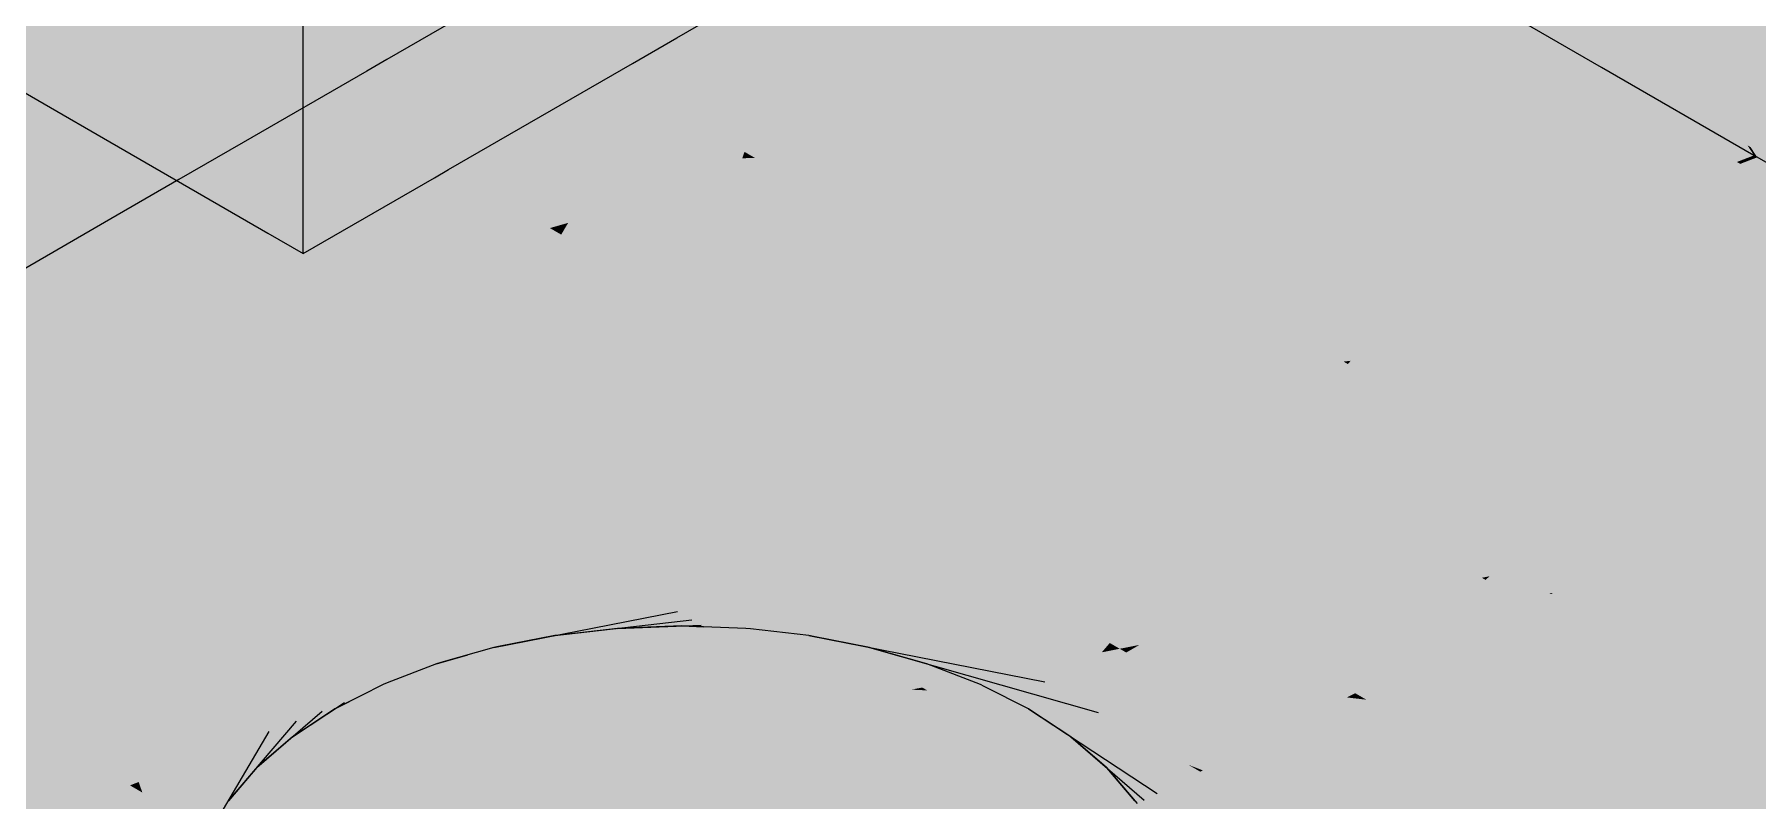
# Model space of a CAD drawing. Extents: x 0 to 297, y 0 to 210.
# Drawn here: x 202.97 to 212.63, y 151.21 to 155.5 of the extents above; entities that cross this region are included whole.
import ezdxf

# ---------------------------------------------------------------- set-up
doc = ezdxf.new("R2010")
doc.units = 0
doc.layers.add('SOMBRA', color=8, linetype='CONTINUOUS')
doc.layers.add('VISIBLE', color=7, linetype='CONTINUOUS')

msp = doc.modelspace()

# ---------------------------------------------------------------- linework, layer by layer
at = {"layer": 'SOMBRA', "color": 253}
for points in [[(203.7823, 161.4018), (203.4013, 154.4694), (202.8888, 154.1735)], [(203.7823, 161.4018), (202.8888, 154.1735), (202.8888, 155.935)], [(203.7823, 161.041), (203.4013, 154.4694), (203.7721, 161.2155)], [(203.7823, 161.041), (203.7823, 154.6894), (203.4013, 154.4694)], [(203.7823, 161.041), (204.1428, 154.8976), (203.7823, 154.6894)], [(204.8358, 155.2976), (204.1428, 154.8976), (203.8023, 160.7001)], [(204.9471, 157.2499), (204.8358, 155.2976), (203.8925, 160.2284)], [(204.9471, 157.2499), (204.9471, 155.3619), (204.8358, 155.2976)], [(204.9471, 157.2499), (205.5022, 155.6824), (204.9471, 155.3619)]]:
    msp.add_solid(points, dxfattribs=at)
at = {"layer": 'SOMBRA', "color": 252}
for points in [[(208.8198, 159.8062), (206.574, 155.4847), (207.0694, 155.7707)], [(208.8198, 159.8062), (206.574, 155.8129), (206.574, 155.4847)], [(206.574, 156.7808), (205.2148, 154.7), (205.294, 154.7457)], [(206.574, 156.7808), (205.2148, 155.7988), (205.2148, 154.7)], [(206.574, 155.8129), (206.574, 156.7808), (205.294, 154.7457)], [(203.36, 156.6674), (202.1677, 156.141), (203.36, 155.4526)], [(204.2806, 156.1359), (203.36, 156.6674), (203.36, 155.4526)], [(207.1721, 155.482), (206.1636, 156.0643), (206.5648, 156.2959)], [(207.1721, 155.482), (206.5648, 156.2959), (207.1632, 156.2732)], [(207.1721, 155.482), (207.1632, 156.2732), (207.398, 156.1376)], [(209.2198, 155.0858), (207.398, 156.1376), (207.4411, 156.2627)], [(209.2198, 155.0858), (207.4411, 156.2627), (208.7293, 156.2139)], [(209.2198, 155.0858), (208.7293, 156.2139), (209.5907, 155.7166)], [(203.36, 155.4526), (202.1677, 156.141), (202.1677, 155.6098)], [(204.2806, 156.1359), (203.36, 155.4526), (204.2806, 154.9211)], [(204.2806, 156.1359), (204.2806, 154.9211), (204.4792, 154.8065)], [(204.2806, 156.1359), (204.4792, 154.8065), (204.4792, 156.0212)], [(209.1052, 154.8908), (207.1721, 155.482), (207.398, 156.1376)], [(209.1052, 154.8908), (207.398, 156.1376), (209.2198, 155.0858)], [(211.4658, 154.9802), (209.5907, 155.7166), (209.858, 156.1712)], [(211.4658, 154.9802), (209.858, 156.1712), (210.5084, 156.1466)], [(211.8169, 155.3912), (210.5084, 156.1466), (212.401, 156.075)], [(211.4658, 154.9802), (210.5084, 156.1466), (211.8169, 155.3912)], [(205.2148, 155.7988), (204.4792, 156.0212), (204.4792, 154.8065)], [(206.9526, 154.845), (205.5022, 155.6824), (206.1636, 156.0643)], [(206.9526, 154.845), (206.1636, 156.0643), (207.1721, 155.482)], [(214.1558, 155.082), (211.8169, 155.3912), (212.401, 156.075)], [(214.1558, 155.082), (212.401, 156.075), (212.6833, 156.0643)], [(205.2148, 155.7988), (204.4792, 154.2753), (205.2148, 154.7)], [(205.2148, 155.7988), (204.4792, 154.8065), (204.4792, 154.2753)], [(206.574, 155.8129), (205.294, 154.7457), (206.3247, 155.3408)], [(206.574, 155.8129), (206.3247, 155.3408), (206.574, 155.4847)], [(211.7238, 155.373), (210.8543, 155.875), (210.8825, 155.8229)], [(210.8543, 155.875), (211.7238, 155.373), (211.6325, 155.6183)], [(211.7238, 155.373), (210.8825, 155.8229), (211.756, 155.3186)], [(212.3964, 155.3187), (211.5654, 155.7985), (211.6325, 155.6183)], [(211.5654, 155.7985), (212.3964, 155.3187), (212.3385, 155.5767)], [(209.5297, 154.9069), (209.2198, 155.0858), (209.5907, 155.7166)], [(209.5297, 154.9069), (209.5907, 155.7166), (210.9032, 154.9589)], [(211.4658, 154.9802), (210.9032, 154.9589), (209.5907, 155.7166)], [(213.1161, 155.3227), (212.3067, 155.79), (212.3571, 155.5656)], [(212.3067, 155.79), (213.1161, 155.3227), (213.0961, 155.5803)], [(203.36, 155.4526), (202.1677, 155.6098), (203.36, 154.9214)], [(206.9402, 154.8089), (204.9471, 155.3619), (205.5022, 155.6824)], [(206.9402, 154.8089), (205.5022, 155.6824), (206.9526, 154.845)], [(211.7238, 155.373), (212.4794, 155.1151), (211.6325, 155.6183)], [(212.3964, 155.3187), (211.6325, 155.6183), (212.4794, 155.1151)], [(212.3964, 155.3187), (212.3571, 155.5656), (212.3385, 155.5767)], [(212.3964, 155.3187), (212.4149, 155.308), (212.3571, 155.5656)], [(212.4149, 155.308), (213.1774, 155.0747), (212.3571, 155.5656)], [(213.1161, 155.3227), (212.3571, 155.5656), (213.1774, 155.0747)], [(204.2806, 154.9211), (203.36, 155.4526), (203.36, 154.9214)], [(207.0104, 154.8116), (206.9526, 154.845), (207.1721, 155.482)], [(207.0104, 154.8116), (207.1721, 155.482), (208.252, 154.8586)], [(209.1052, 154.8908), (208.252, 154.8586), (207.1721, 155.482)], [(204.9334, 155.2412), (204.8358, 155.2976), (204.9471, 155.3619)], [(206.9402, 154.8089), (204.9334, 155.2412), (204.9471, 155.3619)], [(211.4658, 154.9802), (211.8169, 155.3912), (212.4633, 155.0179)], [(212.5746, 154.8818), (211.7238, 155.373), (211.756, 155.3186)], [(211.7238, 155.373), (212.5746, 154.8818), (212.4794, 155.1151)], [(212.5746, 154.8818), (211.756, 155.3186), (212.6108, 154.8251)], [(214.1558, 155.082), (212.4633, 155.0179), (211.8169, 155.3912)], [(212.4149, 155.308), (212.3964, 155.3187), (212.4794, 155.1151)], [(204.8755, 154.7308), (204.1428, 154.8976), (204.8358, 155.2976)], [(204.8755, 154.7308), (204.8358, 155.2976), (204.9334, 155.2412)], [(204.8755, 154.7308), (204.9334, 155.2412), (205.7596, 154.7642)], [(206.9402, 154.8089), (205.7596, 154.7642), (204.9334, 155.2412)], [(212.4149, 155.308), (212.4794, 155.1151), (212.4981, 155.104)], [(213.237, 154.8334), (212.4149, 155.308), (212.4981, 155.104)], [(212.4149, 155.308), (213.237, 154.8334), (213.1774, 155.0747)], [(209.1052, 154.8908), (209.2198, 155.0858), (209.5297, 154.9069)], [(212.4633, 155.0179), (214.1558, 155.082), (213.741, 154.7236)], [(212.5746, 154.8818), (212.4981, 155.104), (212.4794, 155.1151)], [(212.5746, 154.8818), (212.5931, 154.8711), (212.4981, 155.104)], [(212.5931, 154.8711), (213.3383, 154.6049), (212.4981, 155.104)], [(213.237, 154.8334), (212.4981, 155.104), (213.3383, 154.6049)], [(210.7845, 154.1825), (209.5297, 154.9069), (210.9032, 154.9589)], [(210.7845, 154.1825), (210.9032, 154.9589), (211.2678, 154.7483)], [(211.2678, 154.7483), (210.9032, 154.9589), (211.4658, 154.9802)], [(211.2678, 154.7483), (211.4658, 154.9802), (212.4633, 155.0179)], [(211.2678, 154.7483), (212.4633, 155.0179), (213.3571, 154.5019)], [(212.4633, 155.0179), (213.741, 154.7236), (213.3571, 154.5019)], [(204.2806, 154.9211), (203.36, 154.9214), (204.2806, 154.3899)], [(203.7823, 154.6894), (204.1428, 154.8976), (204.459, 154.715)], [(204.8755, 154.7308), (204.459, 154.715), (204.1428, 154.8976)], [(204.2806, 154.9211), (204.2806, 154.3899), (204.4792, 154.2753)], [(204.2806, 154.9211), (204.4792, 154.2753), (204.4792, 154.8065)], [(206.9402, 154.8089), (206.9526, 154.845), (207.0104, 154.8116)], [(208.5395, 153.9288), (207.0104, 154.8116), (208.252, 154.8586)], [(208.8748, 154.499), (208.252, 154.8586), (209.1052, 154.8908)], [(208.5395, 153.9288), (208.252, 154.8586), (208.8748, 154.499)], [(210.3506, 153.6745), (208.8748, 154.499), (209.1052, 154.8908)], [(210.3506, 153.6745), (209.1052, 154.8908), (209.5297, 154.9069)], [(210.3506, 153.6745), (209.5297, 154.9069), (210.7845, 154.1825)], [(212.5931, 154.8711), (212.5746, 154.8818), (212.6108, 154.8251)], [(212.5931, 154.8711), (212.6108, 154.8251), (212.6293, 154.8144)], [(213.4361, 154.3844), (212.5931, 154.8711), (212.6293, 154.8144)], [(212.5931, 154.8711), (213.4361, 154.3844), (213.3383, 154.6049)], [(206.5016, 153.5358), (204.8755, 154.7308), (205.7596, 154.7642)], [(206.7315, 154.2031), (205.7596, 154.7642), (206.9402, 154.8089)], [(206.5016, 153.5358), (205.7596, 154.7642), (206.7315, 154.2031)], [(208.2481, 153.4331), (206.7315, 154.2031), (206.9402, 154.8089)], [(208.2481, 153.4331), (206.9402, 154.8089), (207.0104, 154.8116)], [(208.2481, 153.4331), (207.0104, 154.8116), (208.5395, 153.9288)], [(211.4463, 153.8004), (210.7845, 154.1825), (211.2678, 154.7483)], [(211.2678, 154.7483), (213.3571, 154.5019), (212.5258, 154.022)], [(211.4463, 153.8004), (211.2678, 154.7483), (212.5258, 154.022)], [(213.4361, 154.3844), (212.6293, 154.8144), (213.4765, 154.3252)], [(204.757, 153.6868), (203.4013, 154.4694), (203.7823, 154.6894)], [(204.757, 153.6868), (203.7823, 154.6894), (204.459, 154.715)], [(204.8482, 154.4903), (204.459, 154.715), (204.8755, 154.7308)], [(204.757, 153.6868), (204.459, 154.715), (204.8482, 154.4903)], [(206.5016, 153.5358), (204.8482, 154.4903), (204.8755, 154.7308)], [(204.757, 153.6868), (202.8888, 154.1735), (203.4013, 154.4694)], [(206.3928, 153.22), (204.757, 153.6868), (204.8482, 154.4903)], [(206.3928, 153.22), (204.8482, 154.4903), (206.5016, 153.5358)], [(209.2072, 153.5432), (208.5395, 153.9288), (208.8748, 154.499)], [(210.3506, 153.6745), (210.3107, 153.67), (208.8748, 154.499)], [(209.2072, 153.5432), (208.8748, 154.499), (210.3107, 153.67)], [(213.4334, 154.4578), (212.5258, 154.022), (213.3571, 154.5019)], [(213.4334, 154.4578), (212.6669, 153.9406), (212.5258, 154.022)], [(204.757, 153.6868), (202.9313, 153.7986), (202.8888, 154.1735)], [(206.9397, 153.2828), (206.5016, 153.5358), (206.7315, 154.2031)], [(208.2481, 153.4331), (208.0955, 153.4156), (206.7315, 154.2031)], [(206.9397, 153.2828), (206.7315, 154.2031), (208.0955, 153.4156)], [(210.3506, 153.6745), (210.7845, 154.1825), (211.4463, 153.8004)], [(211.4463, 153.8004), (212.5258, 154.022), (212.3147, 153.9001)], [(212.6669, 153.9406), (212.3147, 153.9001), (212.5258, 154.022)], [(208.2481, 153.4331), (208.5395, 153.9288), (209.2072, 153.5432)], [(211.4463, 153.8004), (212.3147, 153.9001), (211.7941, 153.5995)], [(212.6669, 153.9406), (211.7941, 153.5995), (212.3147, 153.9001)], [(212.6669, 153.9406), (212.1814, 153.376), (211.7941, 153.5995)], [(212.6669, 153.9406), (212.7676, 153.8825), (212.1814, 153.376)], [(212.7676, 153.8825), (213.0899, 152.8514), (212.1814, 153.376)], [(202.9313, 153.7986), (203.0407, 152.8351), (202.8006, 152.8075)], [(204.757, 153.6868), (204.3414, 152.9844), (202.9313, 153.7986)], [(202.9313, 153.7986), (204.3414, 152.9844), (203.0407, 152.8351)], [(210.3348, 153.656), (210.3506, 153.6745), (211.4463, 153.8004)], [(210.3348, 153.656), (211.4463, 153.8004), (211.7941, 153.5995)], [(204.757, 153.6868), (204.6817, 153.0235), (204.3414, 152.9844)], [(204.757, 153.6868), (205.7026, 153.1408), (204.6817, 153.0235)], [(206.3928, 153.22), (205.7026, 153.1408), (204.757, 153.6868)], [(209.8979, 153.1445), (209.2072, 153.5432), (210.3107, 153.67)], [(209.8979, 153.1445), (210.3107, 153.67), (210.3348, 153.656)], [(210.3348, 153.656), (210.3107, 153.67), (210.3506, 153.6745)], [(209.8979, 153.1445), (210.3348, 153.656), (211.1134, 153.2065)], [(210.3348, 153.656), (211.7941, 153.5995), (211.1134, 153.2065)], [(212.1814, 153.376), (211.1134, 153.2065), (211.7941, 153.5995)], [(206.3928, 153.22), (206.5016, 153.5358), (206.9397, 153.2828)], [(209.4577, 152.6291), (208.2481, 153.4331), (209.2072, 153.5432)], [(209.4577, 152.6291), (209.2072, 153.5432), (209.8979, 153.1445)], [(207.8505, 152.7569), (206.9397, 153.2828), (208.0955, 153.4156)], [(207.8505, 152.7569), (208.0955, 153.4156), (208.2017, 153.3543)], [(208.2017, 153.3543), (208.0955, 153.4156), (208.2481, 153.4331)], [(209.4577, 152.6291), (208.2017, 153.3543), (208.2481, 153.4331)], [(207.4747, 152.1177), (206.3928, 153.22), (206.9397, 153.2828)], [(207.4747, 152.1177), (206.9397, 153.2828), (207.8505, 152.7569)], [(209, 152.0933), (207.8505, 152.7569), (208.2017, 153.3543)], [(209, 152.0933), (208.2017, 153.3543), (209.4577, 152.6291)], [(212.1814, 153.376), (211.636, 152.9048), (211.1134, 153.2065)], [(212.1814, 153.376), (212.0735, 152.6522), (211.636, 152.9048)], [(212.1814, 153.376), (213.0899, 152.8514), (212.0735, 152.6522)], [(206.2555, 152.8216), (205.7026, 153.1408), (206.3928, 153.22)], [(207.4747, 152.1177), (206.2555, 152.8216), (206.3928, 153.22)], [(209.8979, 153.1445), (211.1134, 153.2065), (210.4519, 152.8246)], [(211.636, 152.9048), (210.4519, 152.8246), (211.1134, 153.2065)], [(204.6817, 153.0235), (205.7026, 153.1408), (206.2555, 152.8216)], [(209.4577, 152.6291), (209.8979, 153.1445), (210.4519, 152.8246)], [(204.6817, 153.0235), (204.6566, 152.8025), (204.3414, 152.9844)], [(204.6817, 153.0235), (205.9847, 152.0357), (204.6566, 152.8025)], [(204.6817, 153.0235), (206.2555, 152.8216), (205.9847, 152.0357)], [(203.0407, 152.8351), (204.3414, 152.9844), (204.6566, 152.8025)], [(211.636, 152.9048), (211.0858, 152.4587), (210.4519, 152.8246)], [(211.636, 152.9048), (211.1297, 152.4673), (211.0858, 152.4587)], [(211.636, 152.9048), (212.0735, 152.6522), (211.1297, 152.4673)], [(201.4097, 152.6477), (202.8006, 152.8075), (203.0609, 152.6572)], [(203.0407, 152.8351), (203.0609, 152.6572), (202.8006, 152.8075)], [(203.0407, 152.8351), (204.6566, 152.8025), (204.5645, 151.9918)], [(203.0407, 152.8351), (204.1816, 152.0102), (203.0609, 152.6572)], [(203.0407, 152.8351), (204.5645, 151.9918), (204.1816, 152.0102)], [(204.6566, 152.8025), (205.9467, 151.9253), (204.5645, 151.9918)], [(204.6566, 152.8025), (205.9847, 152.0357), (205.9467, 151.9253)], [(206.2555, 152.8216), (206.1968, 151.9132), (205.9847, 152.0357)], [(206.2555, 152.8216), (207.3226, 151.8591), (206.1968, 151.9132)], [(206.2555, 152.8216), (207.4747, 152.1177), (207.3226, 151.8591)], [(209.4577, 152.6291), (210.4519, 152.8246), (209.7855, 152.4399)], [(211.0858, 152.4587), (209.7855, 152.4399), (210.4519, 152.8246)], [(213.0899, 152.8514), (212.8376, 152.211), (212.0735, 152.6522)], [(208.9554, 152.0411), (207.4747, 152.1177), (207.8505, 152.7569)], [(208.9554, 152.0411), (207.8505, 152.7569), (209, 152.0933)], [(201.4097, 152.6477), (203.0609, 152.6572), (203.1286, 152.0608)], [(201.4097, 152.6477), (203.1286, 152.0608), (201.831, 152.1233)], [(203.0609, 152.6572), (204.1816, 152.0102), (203.1286, 152.0608)], [(209.0561, 152.0609), (209, 152.0933), (209.4577, 152.6291)], [(209.0561, 152.0609), (209.4577, 152.6291), (209.7855, 152.4399)], [(211.1297, 152.4673), (212.0735, 152.6522), (212.8376, 152.211)], [(209.0561, 152.0609), (209.7855, 152.4399), (209.1665, 152.0825)], [(210.0908, 152.2636), (209.1665, 152.0825), (209.7855, 152.4399)], [(211.0858, 152.4587), (210.0908, 152.2636), (209.7855, 152.4399)], [(211.0858, 152.4587), (210.5723, 151.9856), (210.0908, 152.2636)], [(211.0858, 152.4587), (211.1062, 152.4469), (210.5723, 151.9856)], [(211.1062, 152.4469), (211.1068, 151.677), (210.5723, 151.9856)], [(211.1297, 152.4673), (211.1062, 152.4469), (211.0858, 152.4587)], [(211.1297, 152.4673), (212.2195, 151.8041), (211.1062, 152.4469)], [(211.1062, 152.4469), (212.2195, 151.8041), (211.9638, 151.6358)], [(211.1062, 152.4469), (211.9638, 151.6358), (211.1068, 151.677)], [(211.1297, 152.4673), (212.8376, 152.211), (212.2195, 151.8041)], [(210.0908, 152.2636), (209.0926, 152.0398), (209.1665, 152.0825)], [(210.0908, 152.2636), (209.5951, 151.7497), (209.0926, 152.0398)], [(210.0908, 152.2636), (210.2622, 151.7176), (209.5951, 151.7497)], [(210.0908, 152.2636), (210.5723, 151.9856), (210.2622, 151.7176)], [(203.2576, 150.9245), (201.5863, 152.1351), (201.831, 152.1233)], [(203.2576, 150.9245), (202.0545, 150.7762), (201.5863, 152.1351)], [(205.5743, 152.073), (205.8888, 147.2357), (205.8888, 152.1346)], [(206.2416, 147.2762), (205.9159, 152.1378), (205.8888, 152.1346)], [(206.2416, 147.2762), (205.8888, 152.1346), (205.8888, 147.2357)], [(205.9159, 152.1378), (206.2416, 147.2762), (206.2416, 152.1752)], [(206.6005, 147.2898), (206.2692, 152.1762), (206.2416, 152.1752)], [(206.6005, 147.2898), (206.2416, 152.1752), (206.2416, 147.2762)], [(206.2692, 152.1762), (206.6005, 147.2898), (206.6005, 152.1887)], [(206.9595, 147.2762), (206.6005, 152.1887), (206.6005, 147.2898)], [(206.9595, 147.2762), (206.6281, 152.1877), (206.6005, 152.1887)], [(206.6281, 152.1877), (206.9595, 147.2762), (206.9595, 152.1752)], [(207.3123, 147.2357), (206.9595, 152.1752), (206.9595, 147.2762)], [(207.3123, 147.2357), (206.9866, 152.172), (206.9595, 152.1752)], [(206.9866, 152.172), (207.3123, 147.2357), (207.3123, 152.1346)], [(207.6529, 147.1689), (207.3123, 152.1346), (207.3123, 147.2357)], [(207.6529, 147.1689), (207.3385, 152.1295), (207.3123, 152.1346)], [(207.3385, 152.1295), (207.6529, 147.1689), (207.6529, 152.0679)], [(212.8376, 152.211), (212.5608, 151.607), (212.2195, 151.8041)], [(212.8376, 152.211), (213.1036, 151.5809), (212.5608, 151.607)], [(203.212, 151.326), (201.831, 152.1233), (203.1286, 152.0608)], [(203.2576, 150.9245), (201.831, 152.1233), (203.212, 151.326)], [(204.4704, 151.1621), (203.1286, 152.0608), (204.1816, 152.0102)], [(204.4704, 151.1621), (203.212, 151.326), (203.1286, 152.0608)], [(205.2503, 151.9831), (205.5481, 147.1689), (205.5481, 152.0679)], [(205.8888, 147.2357), (205.5743, 152.073), (205.5481, 152.0679)], [(205.8888, 147.2357), (205.5481, 152.0679), (205.5481, 147.1689)], [(205.9847, 152.0357), (206.1968, 151.9132), (205.9467, 151.9253)], [(207.4747, 152.1177), (207.8877, 151.8319), (207.3226, 151.8591)], [(208.9554, 152.0411), (207.9489, 151.8439), (207.4747, 152.1177)], [(207.4747, 152.1177), (207.9489, 151.8439), (207.8877, 151.8319)], [(207.9755, 147.077), (207.6529, 152.0679), (207.6529, 147.1689)], [(207.9755, 147.077), (207.6777, 152.0608), (207.6529, 152.0679)], [(207.6777, 152.0608), (207.9755, 147.077), (207.9755, 151.976)], [(208.8198, 151.8823), (207.9489, 151.8439), (208.9554, 152.0411)], [(208.8198, 151.8823), (208.9554, 152.0411), (209.0561, 152.0609)], [(208.8198, 151.8823), (209.0561, 152.0609), (209.0926, 152.0398)], [(209.5951, 151.7497), (208.8198, 151.8823), (209.0926, 152.0398)], [(208.9554, 152.0411), (209, 152.0933), (209.0561, 152.0609)], [(209.0561, 152.0609), (209.1665, 152.0825), (209.0926, 152.0398)], [(204.5429, 151.8016), (204.1816, 152.0102), (204.5645, 151.9918)], [(204.4704, 151.1621), (204.1816, 152.0102), (204.5429, 151.8016)], [(205.7716, 151.4172), (204.5429, 151.8016), (204.5645, 151.9918)], [(205.7716, 151.4172), (204.5645, 151.9918), (205.9467, 151.9253)], [(204.9494, 151.8695), (205.2255, 147.077), (205.2255, 151.976)], [(205.5481, 147.1689), (205.2503, 151.9831), (205.2255, 151.976)], [(205.5481, 147.1689), (205.2255, 151.976), (205.2255, 147.077)], [(208.2746, 146.9617), (207.9755, 151.976), (207.9755, 147.077)], [(208.2746, 146.9617), (207.9985, 151.9671), (207.9755, 151.976)], [(207.9985, 151.9671), (208.2746, 146.9617), (208.2746, 151.8606)], [(210.5723, 151.9856), (211.1068, 151.677), (210.2622, 151.7176)], [(204.6768, 151.7342), (204.9264, 146.9617), (204.9264, 151.8606)], [(205.2255, 147.077), (204.9494, 151.8695), (204.9264, 151.8606)], [(205.2255, 147.077), (204.9264, 151.8606), (204.9264, 146.9617)], [(205.7716, 151.4172), (205.9467, 151.9253), (206.1968, 151.9132)], [(205.7716, 151.4172), (206.1968, 151.9132), (206.7305, 151.6051)], [(207.231, 151.7032), (206.1968, 151.9132), (207.3226, 151.8591)], [(207.231, 151.7032), (206.7305, 151.6051), (206.1968, 151.9132)], [(207.231, 151.7032), (207.3226, 151.8591), (207.8877, 151.8319)], [(207.9489, 151.8439), (207.9772, 151.8276), (207.8877, 151.8319)], [(208.8198, 151.8823), (207.9772, 151.8276), (207.9489, 151.8439)], [(208.8198, 151.8823), (208.6674, 151.7944), (207.9772, 151.8276)], [(208.545, 146.8247), (208.2746, 151.8606), (208.2746, 146.9617)], [(208.545, 146.8247), (208.2954, 151.8501), (208.2746, 151.8606)], [(208.2954, 151.8501), (208.545, 146.8247), (208.545, 151.7237)], [(208.7416, 151.7908), (208.6674, 151.7944), (208.8198, 151.8823)], [(209.5951, 151.7497), (208.7416, 151.7908), (208.8198, 151.8823)], [(204.4704, 151.1621), (204.5429, 151.8016), (205.3514, 151.3348)], [(205.7716, 151.4172), (205.3514, 151.3348), (204.5429, 151.8016)], [(207.0611, 151.4142), (207.8877, 151.8319), (207.9772, 151.8276)], [(207.0611, 151.4142), (207.231, 151.7032), (207.8877, 151.8319)], [(207.0611, 151.4142), (207.9772, 151.8276), (208.3511, 151.6117)], [(207.9772, 151.8276), (208.6674, 151.7944), (208.3511, 151.6117)], [(208.5102, 151.5198), (208.3511, 151.6117), (208.6674, 151.7944)], [(208.5102, 151.5198), (208.6674, 151.7944), (208.7416, 151.7908)], [(209.4232, 150.9927), (208.5102, 151.5198), (208.7416, 151.7908)], [(209.4232, 150.9927), (208.7416, 151.7908), (209.5951, 151.7497)], [(209.4232, 150.9927), (209.5951, 151.7497), (210.0172, 151.506)], [(210.0172, 151.506), (209.5951, 151.7497), (210.2622, 151.7176)], [(212.2195, 151.8041), (212.5608, 151.607), (211.9638, 151.6358)], [(204.437, 151.5796), (204.656, 146.8247), (204.656, 151.7237)], [(204.9264, 146.9617), (204.6768, 151.7342), (204.656, 151.7237)], [(204.9264, 146.9617), (204.656, 151.7237), (204.656, 146.8247)], [(207.0611, 151.4142), (206.7305, 151.6051), (207.231, 151.7032)], [(208.7822, 146.6686), (208.545, 151.7237), (208.545, 146.8247)], [(208.7822, 146.6686), (208.5633, 151.7117), (208.545, 151.7237)], [(208.5633, 151.7117), (208.7822, 146.6686), (208.7822, 151.5676)], [(210.9493, 150.9679), (210.0172, 151.506), (210.2622, 151.7176)], [(210.9493, 150.9679), (210.2622, 151.7176), (211.1068, 151.677)], [(210.9493, 150.9679), (211.1068, 151.677), (211.5968, 151.3941)], [(211.5968, 151.3941), (211.1068, 151.677), (211.9638, 151.6358)], [(204.2343, 151.4082), (204.4188, 146.6686), (204.4188, 151.5676)], [(204.656, 146.8247), (204.437, 151.5796), (204.4188, 151.5676)], [(204.656, 146.8247), (204.4188, 151.5676), (204.4188, 146.6686)], [(206.5929, 150.618), (205.7716, 151.4172), (206.7305, 151.6051)], [(206.5929, 150.618), (206.7305, 151.6051), (207.0611, 151.4142)], [(207.0611, 151.4142), (208.3511, 151.6117), (207.5351, 151.1406)], [(207.9712, 150.8888), (207.5351, 151.1406), (208.3511, 151.6117)], [(207.9712, 150.8888), (208.3511, 151.6117), (208.5102, 151.5198)], [(208.9821, 146.4959), (208.7822, 151.5676), (208.7822, 146.6686)], [(208.9821, 146.4959), (208.7976, 151.5543), (208.7822, 151.5676)], [(208.7976, 151.5543), (208.9821, 146.4959), (208.9821, 151.3949)], [(211.8778, 151.2319), (211.5968, 151.3941), (211.9638, 151.6358)], [(211.8778, 151.2319), (211.9638, 151.6358), (212.5608, 151.607)], [(211.8778, 151.2319), (212.5608, 151.607), (212.7704, 151.4861)], [(212.7704, 151.4861), (212.5608, 151.607), (213.1036, 151.5809)], [(208.7695, 150.4279), (207.9712, 150.8888), (208.5102, 151.5198)], [(208.7695, 150.4279), (208.5102, 151.5198), (209.4232, 150.9927)], [(210.9484, 150.9673), (209.4232, 150.9927), (210.0172, 151.506)], [(210.9484, 150.9673), (210.0172, 151.506), (210.9493, 150.9679)], [(212.5704, 150.832), (211.8778, 151.2319), (212.7704, 151.4861)], [(212.5704, 150.832), (212.7704, 151.4861), (213.2805, 151.1915)], [(204.0721, 151.2229), (204.2189, 146.4959), (204.2189, 151.3949)], [(204.4188, 146.6686), (204.2343, 151.4082), (204.2189, 151.3949)], [(204.4188, 146.6686), (204.2189, 151.3949), (204.2189, 146.4959)], [(205.6783, 151.1461), (205.3514, 151.3348), (205.7716, 151.4172)], [(206.5929, 150.618), (205.6783, 151.1461), (205.7716, 151.4172)], [(206.5929, 150.618), (207.0611, 151.4142), (207.5351, 151.1406)], [(209.1412, 146.3096), (208.9821, 151.3949), (208.9821, 146.4959)], [(209.1412, 146.3096), (208.9943, 151.3805), (208.9821, 151.3949)], [(208.9943, 151.3805), (209.1412, 146.3096), (209.1412, 151.2086)], [(210.9497, 150.9677), (210.9493, 150.9679), (211.5968, 151.3941)], [(210.9497, 150.9677), (211.5968, 151.3941), (211.8778, 151.2319)], [(204.4704, 151.1621), (203.7428, 151.0195), (203.212, 151.326)], [(203.2576, 150.9245), (203.212, 151.326), (203.7428, 151.0195)], [(205.3208, 150.1085), (204.4704, 151.1621), (205.3514, 151.3348)], [(205.3208, 150.1085), (205.3514, 151.3348), (205.6783, 151.1461)], [(204.2189, 146.4959), (204.0721, 151.2229), (204.0598, 151.2086)], [(211.8321, 150.4582), (210.9497, 150.9677), (211.8778, 151.2319)], [(211.8321, 150.4582), (211.8778, 151.2319), (212.5704, 150.832)]]:
    msp.add_solid(points, dxfattribs=at)
at = {"layer": 'SOMBRA', "color": 254}
for points in [[(207.6635, 155.4276), (207.6263, 156.0923), (207.0694, 155.7707)], [(207.6635, 155.4276), (208.0314, 155.8584), (207.6263, 156.0923)], [(207.6635, 155.4276), (208.8426, 155.39), (208.0314, 155.8584)], [(208.0314, 155.8584), (208.8426, 155.39), (209.1833, 155.6844)], [(210.8082, 155.774), (211.746, 155.3135), (210.8737, 155.8171)], [(210.8737, 155.8171), (211.756, 155.3186), (210.8825, 155.8229)], [(210.8737, 155.8171), (211.746, 155.3135), (211.756, 155.3186)], [(206.4476, 155.2698), (207.0694, 155.7707), (206.574, 155.4847)], [(206.4476, 155.2698), (207.6635, 155.4276), (207.0694, 155.7707)], [(210.6894, 155.6958), (211.6712, 155.2757), (210.8082, 155.774)], [(210.8082, 155.774), (211.6712, 155.2757), (211.746, 155.3135)], [(203.36, 154.9214), (202.1677, 155.6098), (202.0827, 155.5932)], [(208.8426, 155.39), (209.5553, 155.4696), (209.1833, 155.6844)], [(209.1833, 155.6844), (209.5553, 155.4696), (209.9938, 155.5945)], [(210.5162, 155.5817), (211.5358, 155.2071), (210.6894, 155.6958)], [(210.6894, 155.6958), (211.5358, 155.2071), (211.6712, 155.2757)], [(203.36, 154.9214), (202.0827, 155.5932), (202.3964, 154.6828)], [(209.5553, 155.4696), (210.2824, 155.4278), (209.9938, 155.5945)], [(209.9938, 155.5945), (210.2824, 155.4278), (210.5162, 155.5817)], [(210.2824, 155.4278), (211.3383, 155.1071), (210.5162, 155.5817)], [(210.5162, 155.5817), (211.3383, 155.1071), (211.5358, 155.2071)], [(206.4476, 155.2698), (206.574, 155.4847), (206.3247, 155.3408)], [(206.4476, 155.2698), (207.1716, 154.8518), (207.6635, 155.4276)], [(207.1716, 154.8518), (208.2396, 155.095), (207.6635, 155.4276)], [(207.6635, 155.4276), (208.6298, 155.2061), (208.8426, 155.39)], [(207.6635, 155.4276), (208.2396, 155.095), (208.6298, 155.2061)], [(208.8426, 155.39), (208.9856, 155.3074), (209.5553, 155.4696)], [(208.9856, 155.3074), (209.9765, 155.2265), (209.5553, 155.4696)], [(209.5553, 155.4696), (209.9765, 155.2265), (210.2824, 155.4278)], [(209.9765, 155.2265), (211.0717, 154.9721), (210.2824, 155.4278)], [(210.2824, 155.4278), (211.0717, 154.9721), (211.3383, 155.1071)], [(205.8617, 154.418), (206.3247, 155.3408), (205.294, 154.7457)], [(205.8617, 154.418), (206.4476, 155.2698), (206.3247, 155.3408)], [(208.6298, 155.2061), (208.9856, 155.3074), (208.8426, 155.39)], [(211.6712, 155.2757), (212.5995, 154.8207), (211.746, 155.3135)], [(211.746, 155.3135), (212.6108, 154.8251), (211.756, 155.3186)], [(211.746, 155.3135), (212.5995, 154.8207), (212.6108, 154.8251)], [(205.8617, 154.418), (205.9639, 154.4471), (206.4476, 155.2698)], [(205.9639, 154.4471), (207.1716, 154.8518), (206.4476, 155.2698)], [(208.6298, 155.2061), (209.5791, 154.9648), (208.9856, 155.3074)], [(208.9856, 155.3074), (209.5791, 154.9648), (209.9765, 155.2265)], [(209.5791, 154.9648), (210.7229, 154.7955), (209.9765, 155.2265)], [(209.9765, 155.2265), (210.7229, 154.7955), (211.0717, 154.9721)], [(211.5358, 155.2071), (212.5154, 154.7883), (211.6712, 155.2757)], [(211.6712, 155.2757), (212.5154, 154.7883), (212.5995, 154.8207)], [(208.6298, 155.2061), (208.2396, 155.095), (208.3964, 155.0045)], [(208.6298, 155.2061), (208.3964, 155.0045), (209.0587, 154.6222)], [(208.6298, 155.2061), (209.0587, 154.6222), (209.5791, 154.9648)], [(211.3383, 155.1071), (212.3631, 154.7295), (211.5358, 155.2071)], [(211.5358, 155.2071), (212.3631, 154.7295), (212.5154, 154.7883)], [(207.1716, 154.8518), (207.2422, 154.811), (208.2396, 155.095)], [(207.2422, 154.811), (208.3964, 155.0045), (208.2396, 155.095)], [(211.0717, 154.9721), (212.1408, 154.6438), (211.3383, 155.1071)], [(211.3383, 155.1071), (212.1408, 154.6438), (212.3631, 154.7295)], [(207.2422, 154.811), (207.7999, 154.4891), (208.3964, 155.0045)], [(207.7999, 154.4891), (209.0587, 154.6222), (208.3964, 155.0045)], [(209.0587, 154.6222), (210.2697, 154.5661), (209.5791, 154.9648)], [(209.5791, 154.9648), (210.2697, 154.5661), (210.7229, 154.7955)], [(210.7229, 154.7955), (211.8409, 154.5281), (211.0717, 154.9721)], [(211.0717, 154.9721), (211.8409, 154.5281), (212.1408, 154.6438)], [(203.36, 154.9214), (202.3964, 154.6828), (203.4566, 154.0706)], [(204.2311, 153.9537), (204.2806, 154.3899), (203.36, 154.9214)], [(204.2311, 153.9537), (203.36, 154.9214), (203.4566, 154.0706)], [(205.9639, 154.4471), (207.103, 154.7714), (207.1716, 154.8518)], [(207.103, 154.7714), (207.2422, 154.811), (207.1716, 154.8518)], [(205.2148, 154.7), (205.8617, 154.418), (205.294, 154.7457)], [(207.103, 154.7714), (205.9639, 154.4471), (205.9252, 154.3813)], [(207.103, 154.7714), (205.9252, 154.3813), (206.4909, 154.0547)], [(207.103, 154.7714), (206.4909, 154.0547), (206.9743, 153.7757)], [(207.103, 154.7714), (206.9743, 153.7757), (207.7999, 154.4891)], [(207.103, 154.7714), (207.7999, 154.4891), (207.2422, 154.811)], [(210.2697, 154.5661), (211.4484, 154.3767), (210.7229, 154.7955)], [(210.7229, 154.7955), (211.4484, 154.3767), (211.8409, 154.5281)], [(212.3631, 154.7295), (212.5339, 154.7776), (212.5154, 154.7883)], [(212.3631, 154.7295), (212.3816, 154.7188), (212.5339, 154.7776)], [(212.3816, 154.7188), (213.37, 154.2949), (212.5339, 154.7776)], [(212.5154, 154.7883), (212.618, 154.81), (212.5995, 154.8207)], [(212.5154, 154.7883), (212.5339, 154.7776), (212.618, 154.81)], [(212.5339, 154.7776), (213.4639, 154.3216), (212.618, 154.81)], [(212.5339, 154.7776), (213.37, 154.2949), (213.4639, 154.3216)], [(212.5995, 154.8207), (212.6293, 154.8144), (212.6108, 154.8251)], [(212.5995, 154.8207), (212.618, 154.81), (212.6293, 154.8144)], [(212.618, 154.81), (213.4765, 154.3252), (212.6293, 154.8144)], [(212.618, 154.81), (213.4639, 154.3216), (213.4765, 154.3252)], [(202.789, 153.5431), (203.4566, 154.0706), (202.3964, 154.6828)], [(205.2148, 154.7), (204.4792, 154.2753), (204.7702, 154.1072)], [(205.2148, 154.7), (204.7702, 154.1072), (205.0368, 154.1831)], [(205.2148, 154.7), (205.0368, 154.1831), (205.8617, 154.418)], [(211.8409, 154.5281), (212.1593, 154.6331), (212.1408, 154.6438)], [(212.1408, 154.6438), (212.3816, 154.7188), (212.3631, 154.7295)], [(212.1408, 154.6438), (212.1593, 154.6331), (212.3816, 154.7188)], [(212.1593, 154.6331), (213.1998, 154.2464), (212.3816, 154.7188)], [(212.3816, 154.7188), (213.1998, 154.2464), (213.37, 154.2949)], [(207.7999, 154.4891), (208.3628, 154.1641), (209.0587, 154.6222)], [(208.3628, 154.1641), (209.6763, 154.2656), (209.0587, 154.6222)], [(209.0587, 154.6222), (209.6763, 154.2656), (210.2697, 154.5661)], [(209.6763, 154.2656), (210.9385, 154.18), (210.2697, 154.5661)], [(210.2697, 154.5661), (210.9385, 154.18), (211.4484, 154.3767)], [(211.8409, 154.5281), (211.8594, 154.5174), (212.1593, 154.6331)], [(211.8594, 154.5174), (212.9515, 154.1757), (212.1593, 154.6331)], [(212.1593, 154.6331), (212.9515, 154.1757), (213.1998, 154.2464)], [(205.9639, 154.4471), (205.8617, 154.418), (205.9252, 154.3813)], [(206.9743, 153.7757), (208.3628, 154.1641), (207.7999, 154.4891)], [(211.4484, 154.3767), (211.8594, 154.5174), (211.8409, 154.5281)], [(211.4484, 154.3767), (211.4669, 154.366), (211.8594, 154.5174)], [(211.4669, 154.366), (212.6164, 154.0803), (211.8594, 154.5174)], [(211.8594, 154.5174), (212.6164, 154.0803), (212.9515, 154.1757)], [(204.2311, 153.9537), (204.7702, 154.1072), (204.2806, 154.3899)], [(205.0368, 154.1831), (205.9252, 154.3813), (205.8617, 154.418)], [(205.0368, 154.1831), (205.5122, 153.6788), (205.9252, 154.3813)], [(205.5122, 153.6788), (206.4909, 154.0547), (205.9252, 154.3813)], [(210.9385, 154.18), (211.4669, 154.366), (211.4484, 154.3767)], [(210.9385, 154.18), (210.9571, 154.1693), (211.4669, 154.366)], [(210.9571, 154.1693), (212.1779, 153.9555), (211.4669, 154.366)], [(211.4669, 154.366), (212.1779, 153.9555), (212.6164, 154.0803)], [(208.3628, 154.1641), (208.8828, 153.8638), (209.6763, 154.2656)], [(208.8828, 153.8638), (210.2708, 153.9224), (209.6763, 154.2656)], [(209.6763, 154.2656), (210.2708, 153.9224), (210.9385, 154.18)], [(205.0368, 154.1831), (204.7702, 154.1072), (204.9707, 153.9915)], [(205.0368, 154.1831), (204.9707, 153.9915), (205.5122, 153.6788)], [(206.9743, 153.7757), (207.3997, 153.53), (208.3628, 154.1641)], [(207.3997, 153.53), (208.8828, 153.8638), (208.3628, 154.1641)], [(210.2708, 153.9224), (210.9571, 154.1693), (210.9385, 154.18)], [(210.2708, 153.9224), (210.2893, 153.9117), (210.9571, 154.1693)], [(210.2893, 153.9117), (211.6082, 153.7933), (210.9571, 154.1693)], [(210.9571, 154.1693), (211.6082, 153.7933), (212.1779, 153.9555)], [(212.6164, 154.0803), (213.8009, 153.6853), (212.9515, 154.1757)], [(202.789, 153.5431), (203.4937, 153.7438), (203.4566, 154.0706)], [(204.2311, 153.9537), (203.4566, 154.0706), (203.848, 153.8447)], [(203.4937, 153.7438), (203.848, 153.8447), (203.4566, 154.0706)], [(204.9707, 153.9915), (204.7702, 154.1072), (204.2311, 153.9537)], [(212.1779, 153.9555), (213.4274, 153.6121), (212.6164, 154.0803)], [(212.6164, 154.0803), (213.4274, 153.6121), (213.8009, 153.6853)], [(204.9707, 153.9915), (204.2311, 153.9537), (204.1959, 153.6438)], [(204.9707, 153.9915), (204.1959, 153.6438), (204.7423, 153.3284)], [(205.5122, 153.6788), (204.9707, 153.9915), (204.7423, 153.3284)], [(205.5122, 153.6788), (205.9526, 153.4246), (206.4909, 154.0547)], [(205.9526, 153.4246), (206.9743, 153.7757), (206.4909, 154.0547)], [(204.2311, 153.9537), (203.848, 153.8447), (204.1959, 153.6438)], [(207.3997, 153.53), (207.7846, 153.3078), (208.8828, 153.8638)], [(207.7846, 153.3078), (209.378, 153.5779), (208.8828, 153.8638)], [(208.8828, 153.8638), (209.378, 153.5779), (210.2708, 153.9224)], [(209.378, 153.5779), (210.2893, 153.9117), (210.2708, 153.9224)], [(209.378, 153.5779), (209.3965, 153.5672), (210.2893, 153.9117)], [(209.3965, 153.5672), (210.8622, 153.5809), (210.2893, 153.9117)], [(210.2893, 153.9117), (210.8622, 153.5809), (211.6082, 153.7933)], [(211.6082, 153.7933), (212.9386, 153.5163), (212.1779, 153.9555)], [(212.1779, 153.9555), (212.9386, 153.5163), (213.4274, 153.6121)], [(203.7606, 151.3931), (203.848, 153.8447), (203.4937, 153.7438)], [(203.7606, 151.3931), (204.1959, 153.6438), (203.848, 153.8447)], [(205.9526, 153.4246), (206.3215, 153.2116), (206.9743, 153.7757)], [(206.3215, 153.2116), (207.3997, 153.53), (206.9743, 153.7757)], [(210.8622, 153.5809), (212.3036, 153.3918), (211.6082, 153.7933)], [(211.6082, 153.7933), (212.3036, 153.3918), (212.9386, 153.5163)], [(203.5568, 151.3145), (203.4937, 153.7438), (202.789, 153.5431)], [(203.5568, 151.3145), (203.7606, 151.3931), (203.4937, 153.7438)], [(205.5122, 153.6788), (204.7423, 153.3284), (205.1632, 153.0853)], [(205.9526, 153.4246), (205.5122, 153.6788), (205.1632, 153.0853)], [(203.7606, 151.3931), (203.9487, 151.4656), (204.1959, 153.6438)], [(203.9487, 151.4656), (204.7423, 153.3284), (204.1959, 153.6438)], [(207.7846, 153.3078), (208.1423, 153.1013), (209.378, 153.5779)], [(208.1423, 153.1013), (209.3965, 153.5672), (209.378, 153.5779)], [(209.3965, 153.5672), (209.8648, 153.2969), (210.8622, 153.5809)], [(209.8648, 153.2969), (211.472, 153.2289), (210.8622, 153.5809)], [(210.8622, 153.5809), (211.472, 153.2289), (212.3036, 153.3918)], [(203.5568, 151.3145), (202.789, 153.5431), (202.0898, 153.3441)], [(206.3215, 153.2116), (206.6382, 153.0287), (207.3997, 153.53)], [(206.6382, 153.0287), (207.7846, 153.3078), (207.3997, 153.53)], [(208.1423, 153.1013), (208.1609, 153.0906), (209.3965, 153.5672)], [(208.1609, 153.0906), (209.8648, 153.2969), (209.3965, 153.5672)], [(212.3036, 153.3918), (213.3143, 153.2994), (212.9386, 153.5163)], [(205.9526, 153.4246), (205.1632, 153.0853), (205.4978, 152.8921)], [(206.3215, 153.2116), (205.9526, 153.4246), (205.4978, 152.8921)], [(211.472, 153.2289), (212.8611, 153.0699), (212.3036, 153.3918)], [(212.3036, 153.3918), (212.8611, 153.0699), (213.3143, 153.2994)], [(202.0898, 153.3441), (202.4026, 151.9337), (203.1845, 151.4822)], [(203.5568, 151.3145), (202.0898, 153.3441), (203.1845, 151.4822)], [(203.9487, 151.4656), (204.1238, 151.5332), (204.7423, 153.3284)], [(204.1238, 151.5332), (205.1632, 153.0853), (204.7423, 153.3284)], [(206.6382, 153.0287), (206.9163, 152.8682), (207.7846, 153.3078)], [(206.9163, 152.8682), (208.1423, 153.1013), (207.7846, 153.3078)], [(208.1609, 153.0906), (208.4843, 152.9038), (209.8648, 153.2969)], [(208.4843, 152.9038), (210.3601, 153.0109), (209.8648, 153.2969)], [(209.8648, 153.2969), (210.3601, 153.0109), (211.472, 153.2289)], [(206.3215, 153.2116), (205.4978, 152.8921), (205.7699, 152.735)], [(206.6382, 153.0287), (206.3215, 153.2116), (205.7699, 152.735)], [(210.3601, 153.0109), (212.1264, 152.851), (211.472, 153.2289)], [(211.472, 153.2289), (212.5173, 152.8959), (212.8611, 153.0699)], [(211.472, 153.2289), (212.1264, 152.851), (212.5173, 152.8959)], [(206.9163, 152.8682), (207.1654, 152.7244), (208.1423, 153.1013)], [(207.1654, 152.7244), (208.1609, 153.0906), (208.1423, 153.1013)], [(207.1654, 152.7244), (207.1839, 152.7137), (208.1609, 153.0906)], [(207.1839, 152.7137), (208.4843, 152.9038), (208.1609, 153.0906)], [(204.1238, 151.5332), (204.2879, 151.5965), (205.1632, 153.0853)], [(204.2879, 151.5965), (205.4978, 152.8921), (205.1632, 153.0853)], [(206.6382, 153.0287), (205.7699, 152.735), (205.9949, 152.6052)], [(206.9163, 152.8682), (206.6382, 153.0287), (205.9949, 152.6052)], [(208.4843, 152.9038), (208.8212, 152.7093), (210.3601, 153.0109)], [(208.8212, 152.7093), (210.8842, 152.7083), (210.3601, 153.0109)], [(210.3601, 153.0109), (210.8842, 152.7083), (212.1264, 152.851)], [(212.5173, 152.8959), (213.0556, 152.9577), (212.8611, 153.0699)], [(207.1839, 152.7137), (207.3928, 152.5931), (208.4843, 152.9038)], [(207.3928, 152.5931), (208.8212, 152.7093), (208.4843, 152.9038)], [(212.5173, 152.8959), (213.9084, 152.4653), (213.0556, 152.9577)], [(204.2879, 151.5965), (204.4419, 151.6559), (205.4978, 152.8921)], [(204.4419, 151.6559), (205.7699, 152.735), (205.4978, 152.8921)], [(206.9163, 152.8682), (205.9949, 152.6052), (206.1827, 152.4967)], [(207.1654, 152.7244), (206.9163, 152.8682), (206.1827, 152.4967)], [(210.8842, 152.7083), (212.2677, 152.7695), (212.1264, 152.851)], [(212.1264, 152.851), (212.2677, 152.7695), (212.5173, 152.8959)], [(212.5173, 152.8959), (212.2677, 152.7695), (212.863, 152.4257)], [(212.5173, 152.8959), (212.863, 152.4257), (213.9084, 152.4653)], [(204.4419, 151.6559), (204.5848, 151.711), (205.7699, 152.735)], [(204.5848, 151.711), (205.9949, 152.6052), (205.7699, 152.735)], [(207.1654, 152.7244), (206.1827, 152.4967), (206.3399, 152.4059)], [(207.1839, 152.7137), (207.1654, 152.7244), (206.3399, 152.4059)], [(207.1839, 152.7137), (206.3399, 152.4059), (206.3585, 152.3952)], [(207.3928, 152.5931), (207.1839, 152.7137), (206.3585, 152.3952)], [(207.3928, 152.5931), (207.6044, 152.4709), (208.8212, 152.7093)], [(207.6044, 152.4709), (209.1649, 152.5109), (208.8212, 152.7093)], [(208.8212, 152.7093), (209.1649, 152.5109), (210.8842, 152.7083)], [(209.1649, 152.5109), (211.4653, 152.3728), (210.8842, 152.7083)], [(210.8842, 152.7083), (211.4858, 152.3736), (212.2677, 152.7695)], [(210.8842, 152.7083), (211.4653, 152.3728), (211.4858, 152.3736)], [(211.4858, 152.3736), (212.863, 152.4257), (212.2677, 152.7695)], [(204.5848, 151.711), (204.7101, 151.7594), (205.9949, 152.6052)], [(204.7101, 151.7594), (206.1827, 152.4967), (205.9949, 152.6052)], [(207.3928, 152.5931), (206.3585, 152.3952), (206.4706, 152.3305)], [(207.6044, 152.4709), (207.3928, 152.5931), (206.4706, 152.3305)], [(207.6044, 152.4709), (207.8056, 152.3548), (209.1649, 152.5109)], [(207.8056, 152.3548), (209.5308, 152.2996), (209.1649, 152.5109)], [(209.1649, 152.5109), (209.5308, 152.2996), (211.4653, 152.3728)], [(204.7101, 151.7594), (204.7784, 151.7857), (206.1827, 152.4967)], [(204.9264, 151.8606), (206.3399, 152.4059), (206.1827, 152.4967)], [(207.6044, 152.4709), (206.4706, 152.3305), (206.5764, 152.2694)], [(207.8056, 152.3548), (207.6044, 152.4709), (206.5764, 152.2694)], [(211.4858, 152.3736), (213.5654, 152.0202), (212.863, 152.4257)], [(205.2255, 151.976), (206.3585, 152.3952), (206.3399, 152.4059)], [(205.2255, 151.976), (205.4021, 152.0263), (206.3585, 152.3952)], [(206.4706, 152.3305), (206.3585, 152.3952), (205.4021, 152.0263)], [(206.5764, 152.2694), (206.4706, 152.3305), (205.5481, 152.0679)], [(207.8056, 152.3548), (206.5764, 152.2694), (206.657, 152.2229)], [(208.0013, 152.2417), (207.8056, 152.3548), (206.657, 152.2229)], [(207.8056, 152.3548), (208.0013, 152.2417), (209.5308, 152.2996)], [(209.5308, 152.2996), (211.4742, 152.3677), (211.4653, 152.3728)], [(209.5308, 152.2996), (210.8064, 152.0296), (211.4742, 152.3677)], [(210.8064, 152.0296), (212.1477, 151.9788), (211.4742, 152.3677)], [(211.4653, 152.3728), (211.4742, 152.3677), (211.4858, 152.3736)], [(211.4858, 152.3736), (211.4742, 152.3677), (212.1477, 151.9788)], [(211.4858, 152.3736), (213.3907, 151.9318), (213.5654, 152.0202)], [(211.4858, 152.3736), (212.1477, 151.9788), (213.3907, 151.9318)], [(206.657, 152.2229), (206.5764, 152.2694), (205.8888, 152.1346)], [(206.709, 152.1928), (206.657, 152.2229), (206.2416, 152.1752)], [(208.0013, 152.2417), (206.657, 152.2229), (206.709, 152.1928)], [(208.1978, 152.1283), (208.0013, 152.2417), (206.709, 152.1928)], [(208.0013, 152.2417), (209.9419, 152.0623), (209.5308, 152.2996)], [(208.0013, 152.2417), (208.1978, 152.1283), (209.9419, 152.0623)], [(209.5308, 152.2996), (209.9419, 152.0623), (210.8064, 152.0296)], [(206.7243, 152.1841), (206.709, 152.1928), (206.6005, 152.1887)], [(208.1978, 152.1283), (206.709, 152.1928), (206.7243, 152.1841)], [(208.404, 152.0093), (208.1978, 152.1283), (206.9595, 152.1752)], [(208.6363, 151.8751), (208.404, 152.0093), (207.3123, 152.1346)], [(208.1978, 152.1283), (210.376, 151.8117), (209.9419, 152.0623)], [(208.1978, 152.1283), (208.404, 152.0093), (210.3295, 151.7881)], [(208.1978, 152.1283), (210.3295, 151.7881), (210.376, 151.8117)], [(208.9345, 151.703), (208.6363, 151.8751), (207.6529, 152.0679)], [(209.9419, 152.0623), (210.376, 151.8117), (210.8064, 152.0296)], [(210.8064, 152.0296), (210.376, 151.8117), (210.4384, 151.7756)], [(210.8064, 152.0296), (210.4384, 151.7756), (212.5934, 151.5281)], [(210.8064, 152.0296), (212.7719, 151.6185), (212.1477, 151.9788)], [(210.8064, 152.0296), (212.5934, 151.5281), (212.7719, 151.6185)], [(203.0865, 151.133), (203.1845, 151.4822), (202.4026, 151.9337)], [(202.8086, 151.0258), (203.0865, 151.133), (202.4026, 151.9337)], [(209.4404, 151.4109), (208.9345, 151.703), (207.9755, 151.976)], [(208.404, 152.0093), (208.6363, 151.8751), (209.9809, 151.6116)], [(208.404, 152.0093), (209.9809, 151.6116), (210.3295, 151.7881)], [(212.1477, 151.9788), (212.7719, 151.6185), (213.3907, 151.9318)], [(209.3737, 151.3042), (209.4404, 151.4109), (208.2746, 151.8606)], [(208.6363, 151.8751), (208.9345, 151.703), (209.7198, 151.4794)], [(208.6363, 151.8751), (209.7198, 151.4794), (209.9809, 151.6116)], [(204.7101, 151.7594), (204.5848, 151.711), (204.4188, 151.5676)], [(204.7784, 151.7857), (204.7101, 151.7594), (204.656, 151.7237)], [(210.3295, 151.7881), (209.9809, 151.6116), (211.1036, 151.3916)], [(210.3295, 151.7881), (210.4384, 151.7756), (210.376, 151.8117)], [(210.3295, 151.7881), (211.1036, 151.3916), (210.4384, 151.7756)], [(210.4384, 151.7756), (211.9833, 151.2192), (212.5934, 151.5281)], [(210.4384, 151.7756), (211.1036, 151.3916), (211.9833, 151.2192)], [(204.4419, 151.6559), (204.2879, 151.5965), (204.0598, 151.2086)], [(204.5848, 151.711), (204.4419, 151.6559), (204.2189, 151.3949)], [(209.2655, 151.2494), (209.3737, 151.3042), (208.545, 151.7237)], [(208.9345, 151.703), (209.5222, 151.3794), (209.7198, 151.4794)], [(208.9345, 151.703), (209.4404, 151.4109), (209.5222, 151.3794)], [(204.2879, 151.5965), (204.1238, 151.5332), (203.9533, 151.0383)], [(204.2879, 151.5965), (203.9533, 151.0383), (203.9581, 151.0356)], [(209.193, 151.2127), (209.2655, 151.2494), (208.7822, 151.5676)], [(209.9809, 151.6116), (209.7198, 151.4794), (211.4975, 150.9732)], [(209.9809, 151.6116), (211.6737, 151.0624), (211.1036, 151.3916)], [(209.9809, 151.6116), (211.4975, 150.9732), (211.6737, 151.0624)], [(211.6737, 151.0624), (213.9206, 150.9553), (212.7719, 151.6185)], [(203.0865, 151.133), (203.3337, 151.2284), (203.1845, 151.4822)], [(203.5568, 151.3145), (203.1845, 151.4822), (203.5078, 151.2955)], [(203.3337, 151.2284), (203.5078, 151.2955), (203.1845, 151.4822)], [(203.9487, 151.4656), (203.7606, 151.3931), (203.7902, 151.1325)], [(203.9487, 151.4656), (203.7902, 151.1325), (203.9034, 151.0671)], [(204.1238, 151.5332), (203.9487, 151.4656), (203.9034, 151.0671)], [(204.1238, 151.5332), (203.9034, 151.0671), (203.9533, 151.0383)], [(209.7198, 151.4794), (209.5222, 151.3794), (211.0985, 150.7712)], [(209.7198, 151.4794), (211.0985, 150.7712), (211.4975, 150.9732)], [(203.7606, 151.3931), (203.5568, 151.3145), (203.5771, 151.2555)], [(203.7606, 151.3931), (203.5771, 151.2555), (203.7902, 151.1325)], [(209.1544, 151.1931), (209.193, 151.2127), (208.9821, 151.3949)], [(209.3737, 151.3042), (209.5077, 151.372), (209.4404, 151.4109)], [(210.7624, 150.601), (209.5077, 151.372), (209.3737, 151.3042)], [(209.4404, 151.4109), (209.5077, 151.372), (209.5222, 151.3794)], [(209.5222, 151.3794), (209.5077, 151.372), (210.8054, 150.6228)], [(210.7624, 150.601), (210.8054, 150.6228), (209.5077, 151.372)], [(209.5222, 151.3794), (210.8054, 150.6228), (211.0985, 150.7712)], [(211.1036, 151.3916), (211.6737, 151.0624), (211.9833, 151.2192)], [(203.9442, 150.1901), (203.5078, 151.2955), (203.3337, 151.2284)], [(203.5568, 151.3145), (203.5078, 151.2955), (203.5771, 151.2555)], [(203.9442, 150.1901), (203.5771, 151.2555), (203.5078, 151.2955)], [(203.874, 150.3938), (203.7902, 151.1325), (203.5771, 151.2555)], [(210.473, 150.4545), (209.3737, 151.3042), (209.2655, 151.2494)], [(210.473, 150.4545), (210.7624, 150.601), (209.3737, 151.3042)], [(204.0598, 149.9934), (203.3337, 151.2284), (203.0865, 151.133)], [(210.2191, 150.326), (209.193, 151.2127), (209.1544, 151.1931)], [(210.2191, 150.326), (209.2655, 151.2494), (209.193, 151.2127)], [(210.2191, 150.326), (210.473, 150.4545), (209.2655, 151.2494)]]:
    msp.add_solid(points, dxfattribs=at)
at = {"layer": 'VISIBLE'}
for p, q in [((204.4792, 154.8065), (204.4792, 156.0212)), ((211.756, 155.3186), (210.8825, 155.8229)), ((206.574, 155.4847), (207.0694, 155.7707)), ((202.1677, 155.6098), (203.36, 154.9214)), ((205.5022, 155.6824), (204.9471, 155.3619)), ((206.3247, 155.3408), (206.574, 155.4847)), ((204.9471, 155.3619), (204.8358, 155.2976)), ((205.294, 154.7457), (206.3247, 155.3408)), ((212.6108, 154.8251), (211.756, 155.3186)), ((204.8358, 155.2976), (204.1428, 154.8976)), ((203.36, 154.9214), (204.2806, 154.3899)), ((204.1428, 154.8976), (203.7823, 154.6894)), ((204.4792, 154.2753), (204.4792, 154.8065)), ((205.2148, 154.7), (205.294, 154.7457)), ((212.6293, 154.8144), (212.6108, 154.8251)), ((213.4765, 154.3252), (212.6293, 154.8144)), ((203.7823, 154.6894), (203.4013, 154.4694)), ((204.4792, 154.2753), (205.2148, 154.7)), ((203.4013, 154.4694), (202.8888, 154.1735)), ((204.2806, 154.3899), (204.4792, 154.2753)), ((205.5481, 152.0679), (206.5764, 152.2694)), ((205.8888, 152.1346), (206.657, 152.2229)), ((205.8888, 152.1346), (205.5743, 152.073)), ((205.9159, 152.1378), (205.8888, 152.1346)), ((206.2416, 152.1752), (205.9159, 152.1378)), ((206.2416, 152.1752), (206.709, 152.1928)), ((206.2692, 152.1762), (206.2416, 152.1752)), ((206.6005, 152.1887), (206.2692, 152.1762)), ((206.6005, 152.1887), (206.7243, 152.1841)), ((206.6281, 152.1877), (206.6005, 152.1887)), ((206.9595, 152.1752), (206.6281, 152.1877)), ((206.9866, 152.172), (206.9595, 152.1752)), ((207.3123, 152.1346), (206.9866, 152.172)), ((207.3123, 152.1346), (208.6363, 151.8751)), ((207.3385, 152.1295), (207.3123, 152.1346)), ((207.6529, 152.0679), (207.3385, 152.1295)), ((205.5481, 152.0679), (205.2503, 151.9831)), ((205.5743, 152.073), (205.5481, 152.0679)), ((207.6529, 152.0679), (208.9345, 151.703)), ((207.6777, 152.0608), (207.6529, 152.0679)), ((207.9755, 151.976), (207.6777, 152.0608)), ((205.2255, 151.976), (204.9494, 151.8695)), ((205.2255, 151.976), (205.4021, 152.0263)), ((205.2503, 151.9831), (205.2255, 151.976)), ((207.9985, 151.9671), (207.9755, 151.976)), ((208.2746, 151.8606), (207.9985, 151.9671)), ((204.9264, 151.8606), (204.6768, 151.7342)), ((204.9494, 151.8695), (204.9264, 151.8606)), ((208.2954, 151.8501), (208.2746, 151.8606)), ((208.545, 151.7237), (208.2954, 151.8501)), ((204.4188, 151.5676), (204.7101, 151.7594)), ((204.656, 151.7237), (204.7784, 151.7857)), ((204.0598, 151.2086), (204.4419, 151.6559)), ((204.2189, 151.3949), (204.5848, 151.711)), ((204.656, 151.7237), (204.437, 151.5796)), ((204.6768, 151.7342), (204.656, 151.7237)), ((208.545, 151.7237), (209.2655, 151.2494)), ((208.5633, 151.7117), (208.545, 151.7237)), ((208.7822, 151.5676), (208.5633, 151.7117)), ((203.9581, 151.0356), (204.2879, 151.5965)), ((204.4188, 151.5676), (204.2343, 151.4082)), ((204.437, 151.5796), (204.4188, 151.5676)), ((208.7822, 151.5676), (209.193, 151.2127)), ((208.7976, 151.5543), (208.7822, 151.5676)), ((208.9821, 151.3949), (208.7976, 151.5543)), ((204.2189, 151.3949), (204.0721, 151.2229)), ((204.2343, 151.4082), (204.2189, 151.3949)), ((208.9821, 151.3949), (209.1544, 151.1931)), ((208.9943, 151.3805), (208.9821, 151.3949)), ((209.1412, 151.2086), (208.9943, 151.3805)), ((204.0721, 151.2229), (204.0598, 151.2086))]:
    msp.add_line(p, q, dxfattribs=at)

doc.saveas('drawing.dxf')
